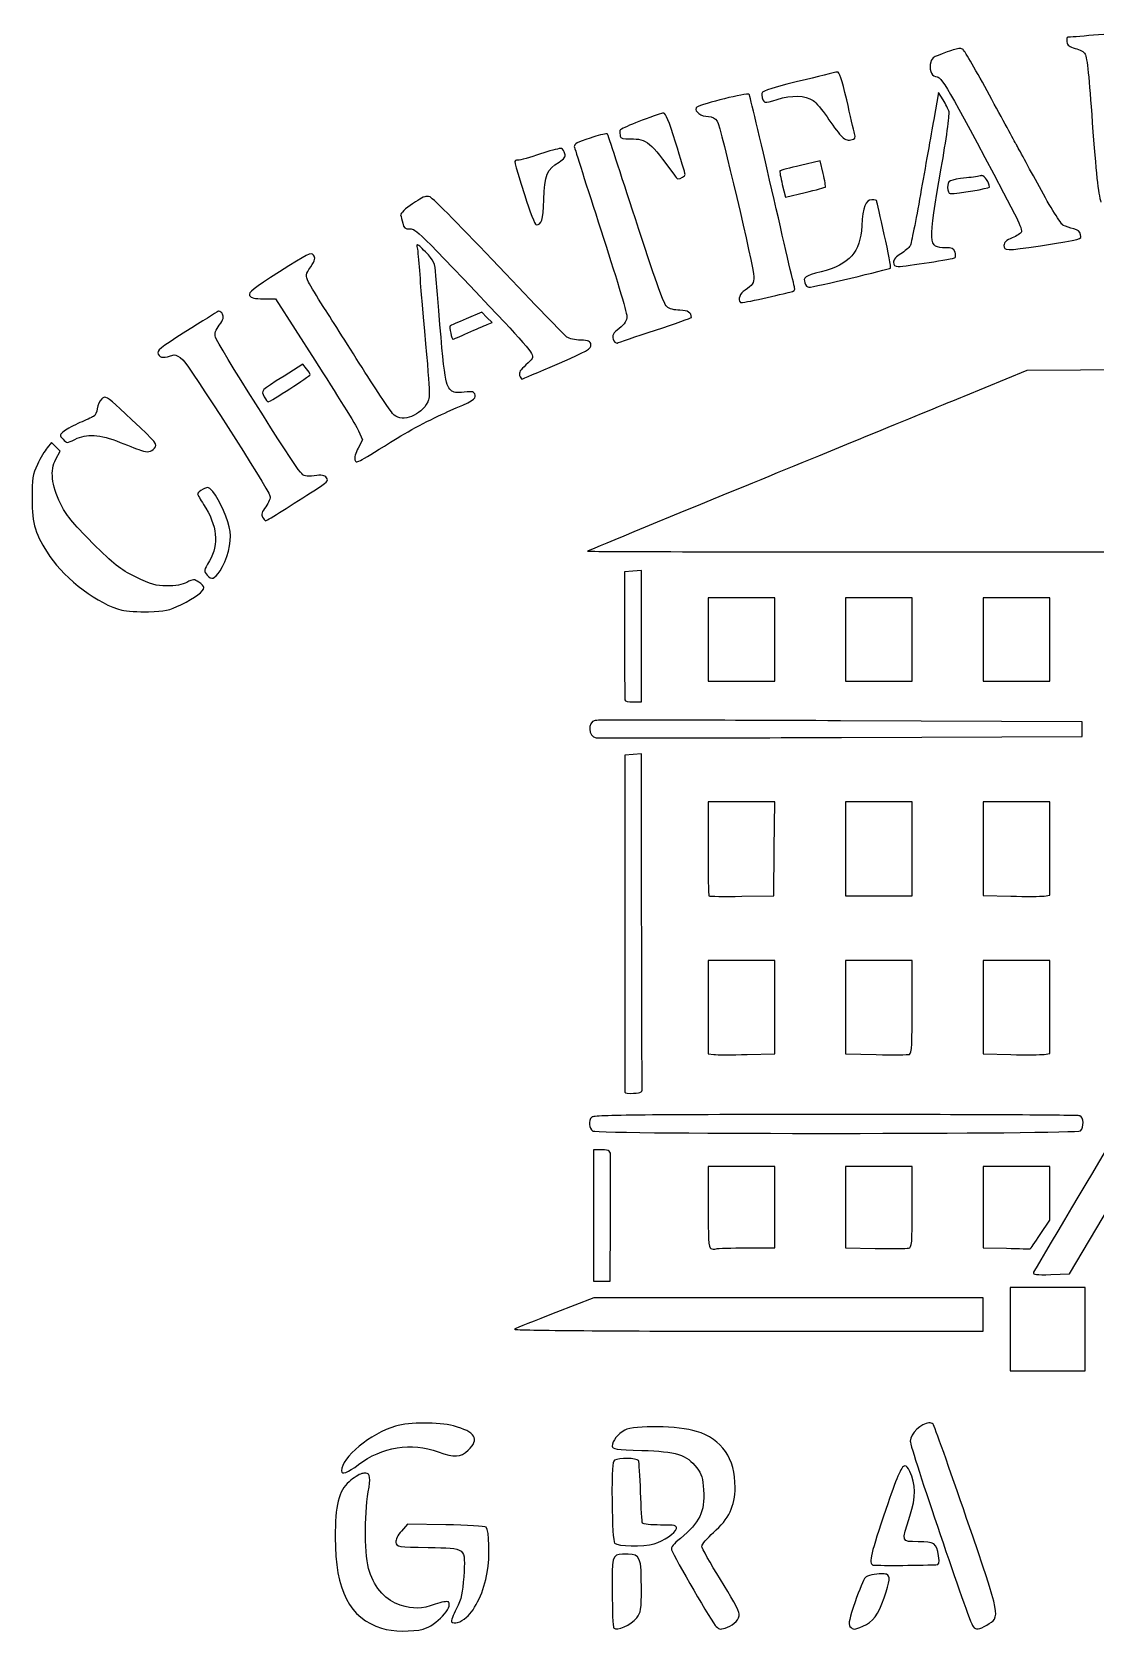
# Model space of a CAD drawing. Extents: x 58 to 276, y 41 to 172.
# Drawn here: x 58.2 to 144.7, y 40.8 to 170.9 of the extents above; entities that cross this region are included whole.
import ezdxf

# ---------------------------------------------------------------- set-up
doc = ezdxf.new("R2010")
doc.units = 0
doc.layers.get('0').update_dxf_attribs({"linetype": 'CONTINUOUS'})

msp = doc.modelspace()

# ---------------------------------------------------------------- linework, layer by layer
at = {"color": 7}
for points in [[(133.657577, 169.546755), (133.657577, 169.546755)], [(123.689951, 167.635143), (123.689951, 167.635143)], [(116.45966, 165.837077), (116.45966, 165.837077)], [(131.937785, 165.972676), (131.54036, 163.770019)], [(132.310409, 165.379569), (131.937785, 165.972676), (131.937785, 165.972676)], [(109.571124, 164.303597), (109.571124, 164.303597)], [(101.191548, 161.419088), (101.191548, 161.419088)], [(104.951389, 162.625145), (104.951389, 162.625145)], [(122.320183, 160.421388), (120.715044, 160.042702)], [(122.552796, 159.384551), (122.320183, 160.421388), (122.320183, 160.421388)], [(135.448477, 159.214778), (135.448477, 159.214778)], [(90.344735, 157.526956), (90.344735, 157.526956)], [(119.228966, 158.497095), (119.487487, 157.470181), (121.09428, 157.849418)], [(126.512173, 157.246388), (126.512173, 157.246388)], [(89.535, 153.585215), (89.535, 153.585215)], [(77.03454, 149.197543), (78.010743, 149.197543), (81.214956, 144.198571)], [(73.412505, 148.180549), (73.412505, 148.180549)], [(94.785327, 148.10834), (93.524146, 147.574765)], [(95.21748, 147.102923), (95.629786, 147.263877), (95.207557, 147.68611), (94.785327, 148.10834), (94.785327, 148.10834)], [(133.174161, 128.609652), (163.042312, 128.609652), (165.152366, 129.804685), (167.262418, 130.999171), (169.527361, 129.804135), (171.791754, 128.608548), (202.573269, 128.651545), (233.354231, 128.694538), (214.489992, 136.0246), (195.625751, 143.354109), (192.067657, 143.395449), (188.50901, 143.436238), (188.453339, 145.130125)], [(80.23269, 143.873353), (78.70803, 142.913687)], [(80.529244, 143.509001), (80.23269, 143.873353), (80.23269, 143.873353)], [(147.845859, 144.368345), (147.842001, 143.436238), (143.481338, 143.400961), (139.120674, 143.365683), (133.992166, 141.258939)], [(64.109645, 141.188384), (64.109645, 141.188384)], [(84.752657, 138.470341), (85.086142, 137.740531), (84.726199, 137.04931)], [(59.793629, 137.505714), (59.440851, 137.08183)], [(60.141996, 136.144765), (60.493673, 136.817247), (60.14365, 137.161205), (59.793629, 137.505714), (59.793629, 137.505714)], [(72.461659, 133.84289), (72.461659, 133.84289)], [(107.768099, 127.104281), (107.084041, 127.051918), (106.399982, 127.000102), (106.40329, 121.874351)], [(107.090103, 116.409603), (107.768099, 116.409603), (107.768099, 121.756943), (107.768099, 127.104281), (107.768099, 127.104281)], [(113.189853, 124.881781), (113.189853, 121.49291), (113.189853, 118.104039), (115.901281, 118.104039), (118.612158, 118.104039), (118.612158, 121.49291), (118.612158, 124.881781), (115.901281, 124.881781), (113.189853, 124.881781), (113.189853, 124.881781)], [(124.373459, 124.881781), (124.373459, 121.49291), (124.373459, 118.104039), (127.084887, 118.104039), (129.795764, 118.104039), (129.795764, 121.49291), (129.795764, 124.881781), (127.084887, 124.881781), (124.373459, 124.881781), (124.373459, 124.881781)], [(135.557065, 124.881781), (135.557065, 121.49291), (135.557065, 118.104039), (138.267942, 118.104039), (140.97937, 118.104039), (140.97937, 121.49291), (140.97937, 124.881781), (138.267942, 124.881781), (135.557065, 124.881781), (135.557065, 124.881781)], [(109.982881, 114.926835), (109.982881, 114.926835)], [(124.034463, 113.528952), (143.60591, 113.613839), (143.60591, 114.206949), (143.60591, 114.800055), (123.950126, 114.884392)], [(107.767549, 112.192808), (107.088452, 112.140992), (106.409355, 112.088628), (106.408251, 98.448255)], [(107.789046, 98.881509), (107.767549, 112.192808), (107.767549, 112.192808)], [(113.189853, 108.276421), (113.189853, 104.491779)], [(115.929393, 100.605711), (118.527822, 100.645397), (118.573019, 104.460909), (118.61877, 108.276421), (115.904589, 108.276421), (113.189853, 108.276421), (113.189853, 108.276421)], [(124.373459, 108.276421), (124.373459, 104.463667), (124.373459, 100.650909), (127.084887, 100.650909), (129.795764, 100.650909), (129.795764, 104.463667), (129.795764, 108.276421), (127.084887, 108.276421), (124.373459, 108.276421), (124.373459, 108.276421)], [(135.557065, 108.276421), (135.557065, 104.468628), (135.557065, 100.660832), (137.802166, 100.613427)], [(140.513593, 100.627759), (140.97937, 100.689495), (140.97937, 104.482959), (140.97937, 108.276421), (138.267942, 108.276421), (135.557065, 108.276421), (135.557065, 108.276421)], [(113.189853, 95.398378), (113.189853, 91.597198), (113.189853, 87.795467), (113.656181, 87.742)], [(116.367058, 87.739796), (118.612158, 87.791609), (118.612158, 91.594994), (118.612158, 95.398378), (115.901281, 95.398378), (113.189853, 95.398378), (113.189853, 95.398378)], [(124.373459, 95.398378), (124.373459, 91.590032), (124.373459, 87.782239), (126.87267, 87.735385)], [(129.795764, 91.603813), (129.795764, 95.398378), (127.084887, 95.398378), (124.373459, 95.398378), (124.373459, 95.398378)], [(135.557065, 95.398378), (135.557065, 91.590585), (135.557065, 87.782789), (137.802166, 87.735385)], [(140.513593, 87.749716), (140.97937, 87.811452), (140.97937, 91.604917), (140.97937, 95.398378), (138.267942, 95.398378), (135.557065, 95.398378), (135.557065, 95.398378)], [(123.546636, 82.859335), (123.546636, 82.859335)], [(103.870455, 79.978685), (103.870455, 74.641267), (103.870455, 69.303296), (104.548452, 69.303296), (105.225895, 69.303296), (105.247392, 74.21738)], [(104.548452, 79.978685), (103.870455, 79.978685), (103.870455, 79.978685)], [(113.189853, 78.623245), (113.189853, 75.333042)], [(116.338945, 72.014726), (118.612158, 72.014726), (118.612158, 75.31871), (118.612158, 78.623245), (115.901281, 78.623245), (113.189853, 78.623245), (113.189853, 78.623245)], [(124.373459, 78.623245), (124.373459, 75.323672), (124.373459, 72.024096), (126.788333, 71.976691), (126.788333, 71.977242)], [(129.795764, 75.338553), (129.795764, 78.623245), (127.084887, 78.623245), (124.373459, 78.623245), (124.373459, 78.623245)], [(135.557065, 78.623245), (135.557065, 75.324222), (135.557065, 72.02575), (137.463169, 71.977795)], [(140.199401, 73.09621), (140.97937, 74.262581), (140.97937, 76.442638), (140.97937, 78.623245), (138.267942, 78.623245), (135.557065, 78.623245), (135.557065, 78.623245)], [(141.080242, 69.847347), (142.577896, 69.896406), (145.84991, 75.384855)], [(103.910144, 67.947859), (100.809558, 66.752823)], [(116.367058, 65.241943), (135.557065, 65.236982), (135.557065, 66.592422), (135.557065, 67.947859), (119.733881, 67.947859), (103.910144, 67.947859), (103.910144, 67.947859)], [(137.759722, 68.795076), (137.759722, 65.406205), (137.759722, 62.017334), (140.810147, 62.017334), (143.86002, 62.017334), (143.86002, 65.406205), (143.86002, 68.795076), (140.810147, 68.795076), (137.759722, 68.795076), (137.759722, 68.795076)], [(90.099995, 57.77077), (90.099995, 57.77077)], [(109.090466, 57.460989), (109.090466, 57.460989)], [(131.153958, 57.783448), (131.153958, 57.783448)], [(106.629287, 54.893427), (106.629287, 54.893427)], [(85.34356, 53.698944), (85.34356, 53.698944)], [(129.192184, 54.293705), (129.192184, 54.293705)], [(88.737942, 49.536167), (88.245707, 48.98495)], [(91.856168, 49.497031), (88.737942, 49.536167), (88.737942, 49.536167)], [(106.242335, 47.105858), (106.242335, 47.105858)], [(127.299311, 45.516154), (127.299311, 45.516154)]]:
    msp.add_lwpolyline(points, dxfattribs=at)
for points in [[(142.450013, 170.463427), (142.373644, 170.463108), (142.335896, 170.29406), (142.365676, 170.087499)], [(147.460561, 170.893376), (146.193911, 170.770101), (142.629295, 170.463992), (142.450013, 170.463427)], [(132.633971, 169.271148), (131.373728, 168.811956), (131.349544, 168.79384), (131.262549, 168.256362)], [(133.657577, 169.546755), (133.455571, 169.546135), (133.150209, 169.459247), (132.633971, 169.271148)], [(133.933187, 169.458011), (133.863069, 169.516202), (133.778783, 169.547128), (133.657577, 169.546755)], [(136.079619, 165.75219), (135.030997, 167.681131), (134.06505, 169.348573), (133.933187, 169.458011)], [(142.365676, 170.087499), (142.405704, 169.809851), (142.586225, 169.672847), (143.058555, 169.56164)], [(143.058555, 169.56164), (143.409958, 169.478904), (143.771679, 169.272766), (143.862227, 169.103579)], [(131.262549, 168.256362), (131.172822, 167.702013), (131.42525, 167.243227), (131.819825, 167.243227)], [(143.862227, 169.103579), (144.010572, 168.826392), (144.181469, 167.177102), (144.442104, 163.515909)], [(120.476368, 166.860683), (117.8486, 166.202422), (117.516868, 166.080951), (117.561541, 165.791326)], [(123.689951, 167.635143), (123.553381, 167.617676), (122.107288, 167.269239), (120.476368, 166.860683)], [(124.463858, 165.379569), (124.070824, 167.090717), (123.875698, 167.658878), (123.689951, 167.635143)], [(131.819825, 167.243227), (132.207392, 167.243227), (133.083478, 165.69434), (138.121319, 156.103168)], [(116.45966, 165.837077), (115.873685, 165.862076), (112.295119, 164.943655), (112.210895, 164.724173)], [(116.535177, 165.818888), (116.524636, 165.829429), (116.498726, 165.835412), (116.45966, 165.837077)], [(118.378441, 158.062738), (117.407109, 162.286134), (116.577866, 165.776196), (116.535177, 165.818888)], [(117.561541, 165.791326), (117.67303, 165.068507), (117.706803, 165.058011), (118.813351, 165.407128)], [(118.813351, 165.407128), (120.008864, 165.784313), (121.074488, 165.750994), (121.738099, 165.316179)], [(121.738099, 165.316179), (121.968802, 165.165016), (122.47641, 164.564941), (122.865885, 163.982239)], [(125.103269, 162.645542), (125.040455, 162.891137), (124.752839, 164.121431), (124.463858, 165.379569)], [(132.787209, 164.389587), (132.730291, 164.607841), (132.515539, 165.053385), (132.310409, 165.379569)], [(138.265188, 161.736588), (138.111741, 162.016175), (137.128236, 163.823246), (136.079619, 165.75219)], [(109.486237, 164.30084), (107.596378, 163.676341), (105.992289, 163.011595), (106.005864, 162.858862)], [(109.571124, 164.303597), (109.542826, 164.311863), (109.514804, 164.31028), (109.486237, 164.30084)], [(110.545674, 161.936678), (109.984563, 163.702009), (109.769213, 164.245733), (109.571124, 164.303597)], [(112.210895, 164.724173), (112.087626, 164.402937), (112.632702, 164.024129), (113.218516, 164.024129)], [(113.218516, 164.024129), (113.522814, 164.024129), (113.777316, 163.88846), (113.934545, 163.642689)], [(122.865885, 163.982239), (123.25536, 163.399538), (123.757349, 162.72438), (123.981546, 162.48183)], [(132.154964, 159.8145), (132.559575, 162.112525), (132.844125, 164.171336), (132.787209, 164.389587)], [(106.005864, 162.858862), (106.015183, 162.754033), (106.033787, 162.558462), (106.047757, 162.423952)], [(113.934545, 163.642689), (114.203742, 163.221907), (116.919666, 151.697365), (116.915517, 150.993402)], [(131.54036, 163.770019), (131.322027, 162.558479), (130.837514, 159.822063), (130.463284, 157.689014)], [(144.442104, 163.515909), (144.73209, 159.442455), (144.915577, 157.75307), (145.143801, 157.05236)], [(101.191548, 161.419088), (100.96327, 161.404478), (100.285437, 161.222986), (99.557747, 160.977013)], [(101.260453, 161.414677), (101.247344, 161.419707), (101.224162, 161.421174), (101.191548, 161.419088)], [(101.542122, 160.994652), (101.492236, 161.185417), (101.365312, 161.374441), (101.260453, 161.414677)], [(103.589887, 162.270714), (102.577045, 161.949232), (102.273128, 161.78267), (102.312721, 161.571223)], [(102.312721, 161.571223), (102.341302, 161.418597), (103.313825, 158.370357), (104.473485, 154.796786)], [(104.951389, 162.625145), (104.793296, 162.619236), (104.229606, 162.473764), (103.589887, 162.270714)], [(104.993282, 162.619083), (104.988199, 162.624163), (104.973972, 162.625989), (104.951389, 162.625145)], [(107.274761, 155.701881), (106.060742, 159.465634), (105.033936, 162.578429), (104.993282, 162.619083)], [(106.047757, 162.423952), (106.066384, 162.244718), (106.294933, 162.184125), (106.90214, 162.197954)], [(106.90214, 162.197954), (108.178809, 162.227034), (108.551184, 161.920372), (110.39409, 159.321712)], [(111.326193, 159.312892), (111.326193, 159.404637), (110.975103, 160.585624), (110.545674, 161.936678)], [(123.981546, 162.48183), (124.271467, 162.168177), (124.508813, 162.063368), (124.803408, 162.119683)], [(124.803408, 162.119683), (125.156522, 162.187184), (125.200636, 162.264852), (125.103269, 162.645542)], [(140.13546, 158.292594), (139.260013, 159.907278), (138.418635, 161.457002), (138.265188, 161.736588)], [(97.72606, 160.465485), (97.348063, 160.465485), (97.315497, 160.635541), (98.278927, 157.609639)], [(99.557747, 160.977013), (98.7261, 160.6959), (97.9018, 160.465485), (97.72606, 160.465485)], [(99.829496, 157.258515), (99.902442, 159.259233), (100.098801, 159.742691), (101.06973, 160.315554)], [(101.06973, 160.315554), (101.495592, 160.56682), (101.610724, 160.732323), (101.542122, 160.994652)], [(110.39409, 159.321712), (110.542798, 159.112023), (110.692396, 158.940822), (110.727022, 158.940822)], [(110.727022, 158.940822), (110.951162, 158.940822), (111.326193, 159.173503), (111.326193, 159.312892)], [(119.0399, 159.594014), (119.001469, 159.555584), (119.086686, 159.061923), (119.228966, 158.497095)], [(120.715044, 160.042702), (119.832148, 159.834504), (119.07833, 159.632444), (119.0399, 159.594014)], [(122.743516, 158.287633), (122.766813, 158.320472), (122.680722, 158.814316), (122.552796, 159.384551)], [(132.507742, 153.348744), (131.071036, 153.348744), (131.058229, 153.585491), (132.154964, 159.8145)], [(134.201628, 159.025158), (132.777041, 158.858179), (132.676415, 158.807235), (132.676415, 158.251254)], [(135.401623, 159.209266), (135.2541, 159.16807), (134.714203, 159.08524), (134.201628, 159.025158)], [(135.448477, 159.214778), (135.432224, 159.215534), (135.416578, 159.21344), (135.401623, 159.209266)], [(136.065285, 158.285428), (136.065285, 158.660355), (135.692253, 159.203435), (135.448477, 159.214778)], [(90.344735, 157.526956), (90.098764, 157.522212), (89.790135, 157.356313), (89.160725, 156.928888)], [(90.579552, 157.481755), (90.502049, 157.512289), (90.426726, 157.528537), (90.344735, 157.526956)], [(96.174388, 151.824083), (93.307642, 154.852937), (90.79007, 157.398822), (90.579552, 157.481755)], [(98.278927, 157.609639), (98.698307, 156.292474), (99.117839, 155.215415), (99.211034, 155.216262)], [(120.229974, 150.109253), (120.182962, 150.260211), (119.349774, 153.839342), (118.378441, 158.062738)], [(121.09428, 157.849418), (121.977957, 158.057802), (122.720233, 158.254796), (122.743516, 158.287633)], [(130.463284, 157.689014), (130.089055, 155.555967), (129.711523, 153.677019), (129.624336, 153.514109)], [(132.676415, 158.251254), (132.676415, 157.97795), (132.762856, 157.754608), (132.868789, 157.754608)], [(132.868789, 157.754608), (133.521013, 157.754608), (136.065285, 158.177097), (136.065285, 158.285428)], [(142.073534, 155.170511), (141.88317, 155.272825), (141.010908, 156.677908), (140.13546, 158.292594)], [(89.160725, 156.928888), (88.590845, 156.541891), (88.153494, 156.130839), (88.188933, 156.015523)], [(99.211034, 155.216262), (99.665053, 155.220453), (99.767573, 155.560121), (99.829496, 157.258515)], [(126.512173, 157.246388), (125.988877, 157.246388), (125.768041, 156.67837), (125.68866, 155.128067)], [(126.915113, 157.142208), (126.915113, 157.199468), (126.733853, 157.246388), (126.512173, 157.246388)], [(127.523655, 154.418101), (127.188948, 155.858978), (126.915113, 157.084948), (126.915113, 157.142208)], [(88.188933, 156.015523), (88.224368, 155.90021), (88.299239, 155.59602), (88.355399, 155.339734)], [(88.355399, 155.339734), (88.438174, 154.96196), (88.5506, 154.873957), (88.949059, 154.873957)], [(88.949059, 154.873957), (89.460905, 154.873957), (89.393401, 154.940025), (96.660561, 147.255611)], [(109.829645, 148.561989), (109.586508, 148.769225), (108.817396, 150.919341), (107.274761, 155.701881)], [(125.68866, 155.128067), (125.578142, 152.969699), (124.723965, 152.006001), (122.376407, 151.390827)], [(138.121319, 156.103168), (138.476028, 155.427866), (138.72611, 154.770574), (138.676944, 154.642447)], [(142.927917, 154.880572), (142.64833, 154.937737), (142.263901, 155.068194), (142.073534, 155.170511)], [(143.489053, 154.411488), (143.452703, 154.662612), (143.277344, 154.809131), (142.927917, 154.880572)], [(89.535, 153.585215), (89.497312, 153.572554), (89.5043, 153.489685), (89.532243, 153.348744)], [(90.20252, 153.009747), (89.784081, 153.432566), (89.597811, 153.606317), (89.535, 153.585215)], [(104.473485, 154.796786), (105.633147, 151.223215), (106.581883, 148.070082), (106.581883, 147.790289)], [(128.032425, 151.698407), (128.087278, 151.753254), (127.858362, 152.977223), (127.523655, 154.418101)], [(137.919576, 154.146905), (137.439967, 153.95851), (137.251502, 153.784831), (137.251502, 153.531748)], [(138.676944, 154.642447), (138.627779, 154.514321), (138.287004, 154.291236), (137.919576, 154.146905)], [(140.21704, 153.516313), (143.730221, 154.047602), (143.548887, 153.998117), (143.489053, 154.411488)], [(81.106368, 152.748471), (80.919707, 153.003747), (80.635021, 152.864346), (78.325486, 151.387519)], [(80.873202, 151.797625), (81.238059, 152.34896), (81.278298, 152.513343), (81.106368, 152.748471)], [(89.532243, 153.348744), (89.578434, 153.115755), (89.661156, 152.277247), (89.71635, 151.485086)], [(91.054149, 151.0612), (90.962088, 152.185689), (90.917931, 152.28686), (90.20252, 153.009747)], [(128.868068, 152.865328), (128.495843, 152.645708), (128.271103, 152.383295), (128.271103, 152.168592)], [(128.651993, 151.828492), (129.287061, 151.835804), (133.177339, 152.437459), (133.284956, 152.545074)], [(129.624336, 153.514109), (129.537147, 153.351196), (129.196663, 153.059203), (128.868068, 152.865328)], [(133.273382, 152.997069), (133.185806, 153.272998), (133.021107, 153.348744), (132.507742, 153.348744)], [(133.284956, 152.545074), (133.340187, 152.600293), (133.334768, 152.803654), (133.273382, 152.997069)], [(137.251502, 153.531748), (137.251502, 153.089421), (137.391693, 153.089046), (140.21704, 153.516313)], [(78.325486, 151.387519), (76.218045, 150.039925), (75.78035, 149.693063), (75.905651, 149.469842)], [(80.706186, 150.555184), (80.440361, 151.112624), (80.44561, 151.151491), (80.873202, 151.797625)], [(89.71635, 151.485086), (89.771545, 150.692925), (89.857747, 149.586942), (89.908174, 149.027766)], [(92.271785, 141.757789), (91.791296, 142.238278), (91.752225, 142.534394), (91.054149, 151.0612)], [(101.709691, 146.086483), (101.532086, 146.213243), (99.041131, 148.795232), (96.174388, 151.824083)], [(116.915517, 150.993402), (116.912376, 150.460064), (116.802521, 150.294501), (116.197834, 149.909711)], [(122.376407, 151.390827), (121.03562, 151.039477), (120.914651, 150.955623), (121.063964, 150.485181)], [(121.377603, 150.132954), (121.737154, 150.139149), (127.929911, 151.59589), (128.032425, 151.698407)], [(128.271103, 152.168592), (128.271103, 151.922886), (128.380157, 151.825359), (128.651993, 151.828492)], [(81.893503, 148.571912), (81.391334, 149.346254), (80.857076, 150.238762), (80.706186, 150.555184)], [(116.197834, 149.909711), (115.775531, 149.640979), (115.589233, 149.142481), (115.82356, 148.908155)], [(117.644774, 149.228409), (118.596201, 149.454983), (119.58651, 149.684291), (119.845226, 149.737733)], [(119.845226, 149.737733), (120.179863, 149.806855), (120.290788, 149.913998), (120.229974, 150.109253)], [(121.063964, 150.485181), (121.1261, 150.28941), (121.267387, 150.130978), (121.377603, 150.132954)], [(75.905651, 149.469842), (76.018565, 149.268685), (76.314049, 149.197543), (77.03454, 149.197543)], [(85.052518, 143.605462), (83.817183, 145.562566), (82.395672, 147.797568), (81.893503, 148.571912)], [(89.908174, 149.027766), (90.580272, 141.575155), (90.60079, 141.230697), (90.389936, 140.809698)], [(110.90341, 148.265436), (110.457849, 148.265436), (110.043268, 148.379902), (109.829645, 148.561989)], [(115.82356, 148.908155), (115.873984, 148.85773), (116.693346, 149.001836), (117.644774, 149.228409)], [(73.319349, 148.160156), (73.20753, 148.096955), (72.031815, 147.360838), (70.70659, 146.524698)], [(73.117603, 146.081521), (73.047431, 146.361991), (73.14648, 146.662778), (73.440617, 147.061033)], [(73.412505, 148.180549), (73.37955, 148.182736), (73.34784, 148.176259), (73.319349, 148.160156)], [(73.693624, 147.955102), (73.621654, 148.089583), (73.511368, 148.173988), (73.412505, 148.180549)], [(73.440617, 147.061033), (73.771371, 147.508855), (73.827076, 147.705741), (73.693624, 147.955102)], [(93.524146, 147.574765), (92.830709, 147.281285), (92.237255, 147.01717), (92.205088, 146.98772)], [(93.645411, 146.417764), (94.283169, 146.706268), (94.99077, 147.01448), (95.21748, 147.102923)], [(96.660561, 147.255611), (97.758614, 146.094512), (98.737098, 144.969735), (98.834552, 144.75585)], [(106.581883, 147.790289), (106.581883, 147.4091), (106.427778, 147.15816), (105.967279, 146.788731)], [(108.91187, 146.644865), (110.519489, 147.178895), (111.834414, 147.641643), (111.834414, 147.672879)], [(111.834414, 147.672879), (111.834414, 148.083027), (111.547721, 148.265436), (110.90341, 148.265436)], [(70.70659, 146.524698), (68.571093, 145.177327), (68.316447, 144.968118), (68.468105, 144.684742)], [(80.031497, 135.089186), (79.480418, 135.694649), (73.230097, 145.631913), (73.117603, 146.081521)], [(92.205088, 146.98772), (92.17292, 146.958267), (92.197888, 146.700155), (92.260759, 146.413906)], [(92.260759, 146.413906), (92.323629, 146.127653), (92.40003, 145.893005), (92.430535, 145.893005)], [(92.430535, 145.893005), (92.46104, 145.893005), (93.007654, 146.129262), (93.645411, 146.417764)], [(102.824249, 145.832373), (102.388678, 145.845409), (101.887297, 145.959726), (101.709691, 146.086483)], [(103.667058, 145.453687), (103.624484, 145.751733), (103.489653, 145.812476), (102.824249, 145.832373)], [(105.967279, 146.788731), (105.469761, 146.389615), (105.375558, 146.222824), (105.47394, 145.912851)], [(105.47394, 145.912851), (105.540782, 145.702251), (105.683919, 145.56234), (105.791993, 145.601964)], [(105.791993, 145.601964), (105.900068, 145.641585), (107.304247, 146.110836), (108.91187, 146.644865)], [(68.468105, 144.684742), (68.632299, 144.377943), (68.912664, 144.367027), (69.771728, 144.632378)], [(69.771728, 144.632378), (69.889486, 144.668751), (70.206568, 144.490451), (70.476181, 144.236604)], [(98.834552, 144.75585), (98.98956, 144.41564), (98.93254, 144.29834), (98.378699, 143.817128)], [(100.919799, 143.886583), (103.356495, 144.942659), (103.711186, 145.144764), (103.667058, 145.453687)], [(70.476181, 144.236604), (70.999291, 143.744086), (77.417495, 133.720078), (77.560952, 133.171509)], [(80.825797, 143.036059), (80.825797, 143.095763), (80.692337, 143.308538), (80.529244, 143.509001)], [(81.214956, 144.198571), (82.977318, 141.449304), (84.569221, 138.871661), (84.752657, 138.470341)], [(87.651497, 139.740894), (87.457463, 139.909316), (86.287856, 141.648355), (85.052518, 143.605462)], [(98.378699, 143.817128), (97.923003, 143.421196), (97.778054, 143.183904), (97.861106, 142.970462)], [(98.049072, 142.673908), (98.08911, 142.673908), (99.380918, 143.219624), (100.919799, 143.886583)], [(78.70803, 142.913687), (76.770337, 141.694244), (76.822376, 141.748671), (77.096276, 141.236892)], [(77.407714, 140.809698), (77.570855, 140.809698), (80.825797, 142.929816), (80.825797, 143.036059)], [(97.861106, 142.970462), (97.924566, 142.807368), (98.009033, 142.673908), (98.049072, 142.673908)], [(63.883647, 141.066015), (63.706288, 140.905507), (63.537843, 140.54221), (63.50937, 140.258484)], [(64.109645, 141.188384), (64.025405, 141.184974), (63.961219, 141.136218), (63.883647, 141.066015)], [(66.330491, 139.360004), (64.797218, 140.80205), (64.362358, 141.198608), (64.109645, 141.188384)], [(77.096276, 141.236892), (77.221972, 141.002018), (77.362191, 140.809698), (77.407714, 140.809698)], [(90.389936, 140.809698), (89.840884, 139.713417), (88.352441, 139.132462), (87.651497, 139.740894)], [(92.038619, 140.022563), (94.055432, 140.891415), (94.329535, 141.056941), (94.251199, 141.356503)], [(93.343346, 141.601244), (92.741756, 141.529994), (92.458038, 141.571537), (92.271785, 141.757789)], [(94.251199, 141.356503), (94.172323, 141.658117), (94.065149, 141.686732), (93.343346, 141.601244)], [(133.992166, 141.258939), (131.1716, 140.100098), (123.14505, 136.80817), (116.155391, 133.943762)], [(63.203447, 139.617422), (63.063653, 139.548672), (62.568097, 139.327278), (62.102119, 139.125184)], [(63.50937, 140.258484), (63.480894, 139.974755), (63.34324, 139.686163), (63.203447, 139.617422)], [(68.175409, 137.052614), (68.440681, 137.345736), (68.344006, 137.466284), (66.330491, 139.360004)], [(87.356597, 137.529968), (88.769165, 138.421054), (90.671769, 139.433718), (92.038619, 140.022563)], [(60.835424, 138.441128), (60.425903, 138.13192), (60.42347, 138.116714), (60.72849, 137.77967)], [(62.102119, 139.125184), (61.636142, 138.92309), (61.066014, 138.615234), (60.835424, 138.441128)], [(61.692014, 137.766439), (62.658862, 138.259687), (63.684432, 138.191189), (65.382953, 137.520045)], [(59.440851, 137.08183), (59.246558, 136.848842), (58.888706, 136.238968), (58.645998, 135.726393)], [(60.72849, 137.77967), (61.039962, 137.435511), (61.042739, 137.435203), (61.692014, 137.766439)], [(65.382953, 137.520045), (66.188076, 137.201913), (66.960744, 136.903124), (67.100537, 136.855832)], [(67.100537, 136.855832), (67.59122, 136.689838), (67.898058, 136.746144), (68.175409, 137.052614)], [(84.726199, 137.04931), (84.528019, 136.669097), (84.408572, 136.24628), (84.461062, 136.109487)], [(84.461062, 136.109487), (84.586338, 135.783029), (84.592383, 135.78623), (87.356597, 137.529968)], [(58.645998, 135.726393), (58.252411, 134.895178), (58.205584, 134.593056), (58.209987, 132.930629)], [(60.514619, 132.553597), (59.787169, 134.055025), (59.665167, 135.233108), (60.141996, 136.144765)], [(81.160936, 134.810271), (80.490339, 134.721312), (80.330754, 134.760394), (80.031497, 135.089186)], [(81.136685, 133.592638), (82.210199, 134.278632), (82.349693, 134.422868), (82.160841, 134.650421)], [(82.160841, 134.650421), (81.994739, 134.850561), (81.754432, 134.889), (81.160936, 134.810271)], [(58.209987, 132.930629), (58.215533, 130.842202), (58.460564, 130.054189), (59.666299, 128.253016)], [(72.117701, 133.702879), (71.874699, 133.572831), (71.675625, 133.406893), (71.675625, 133.334117)], [(71.675625, 133.334117), (71.675625, 133.261343), (71.891824, 132.873871), (72.155733, 132.473119)], [(72.461659, 133.84289), (72.374452, 133.833828), (72.270603, 133.784713), (72.117701, 133.702879)], [(72.904835, 133.519878), (72.705643, 133.76192), (72.607001, 133.857989), (72.461659, 133.84289)], [(74.319805, 130.283692), (74.203346, 131.133367), (73.449013, 132.858637), (72.904835, 133.519878)], [(77.560952, 133.171509), (77.611374, 132.978692), (77.472021, 132.616451), (77.219748, 132.285706)], [(78.606055, 131.974821), (79.314331, 132.427816), (80.453238, 133.155902), (81.136685, 133.592638)], [(116.155391, 133.943762), (109.165731, 131.079353), (103.415397, 128.707721), (103.376566, 128.673042)], [(63.111394, 129.355997), (61.501505, 130.973147), (60.953419, 131.647932), (60.514619, 132.553597)], [(72.155733, 132.473119), (73.273889, 130.775157), (73.432907, 129.240068), (72.632536, 127.87433)], [(77.219748, 132.285706), (76.903004, 131.870433), (76.834537, 131.652614), (76.954064, 131.439039)], [(76.954064, 131.439039), (77.042594, 131.280843), (77.160484, 131.151305), (77.21644, 131.151305)], [(77.21644, 131.151305), (77.272396, 131.151305), (77.897781, 131.521824), (78.606055, 131.974821)], [(73.5018, 127.087195), (74.07844, 127.938316), (74.444995, 129.370345), (74.319805, 130.283692)], [(66.630352, 126.576768), (65.341181, 127.212756), (64.890726, 127.568635), (63.111394, 129.355997)], [(59.666299, 128.253016), (60.928941, 126.366829), (63.638921, 124.338032), (65.512487, 123.876364)], [(72.632536, 127.87433), (72.173555, 127.091141), (72.16635, 127.046084), (72.45339, 126.728906)], [(103.376566, 128.673042), (103.337735, 128.638365), (116.74663, 128.609652), (133.174161, 128.609652)], [(69.172006, 125.843101), (68.265991, 125.846899), (67.890136, 125.955278), (66.630352, 126.576768)], [(71.773189, 126.16005), (71.395646, 126.407424), (71.317293, 126.405013), (70.799192, 126.133592)], [(72.45339, 126.728906), (72.830715, 126.311968), (73.020496, 126.376791), (73.5018, 127.087195)], [(70.799192, 126.133592), (70.433525, 125.942025), (69.861845, 125.840194), (69.172006, 125.843101)], [(70.320188, 124.321197), (71.488802, 124.894634), (72.184395, 125.41285), (72.184395, 125.710259)], [(72.184395, 125.710259), (72.184395, 125.809666), (71.999077, 126.012042), (71.773189, 126.16005)], [(65.512487, 123.876364), (65.873382, 123.787436), (66.854886, 123.729234), (67.693647, 123.74738)], [(67.693647, 123.74738), (69.027331, 123.776232), (69.356972, 123.848549), (70.320188, 124.321197)], [(106.40329, 121.874351), (106.405237, 119.055188), (106.408494, 116.672021), (106.409905, 116.578826)], [(106.409905, 116.578826), (106.411339, 116.48563), (106.717324, 116.409603), (107.090103, 116.409603)], [(104.003297, 114.908643), (103.365461, 114.775652), (103.438616, 113.590253), (104.090391, 113.497532)], [(109.982881, 114.926835), (106.367543, 114.931198), (104.083302, 114.925323), (104.003297, 114.908643)], [(123.950126, 114.884392), (118.544789, 114.907689), (113.598221, 114.922469), (109.982881, 114.926835)], [(104.090391, 113.497532), (104.295674, 113.468328), (113.270386, 113.482354), (124.034463, 113.528952)], [(113.189853, 104.491779), (113.189853, 102.410412), (113.221714, 100.675959), (113.260409, 100.637128)], [(113.260409, 100.637128), (113.299107, 100.598297), (114.500259, 100.583924), (115.929393, 100.605711)], [(137.802166, 100.613427), (139.037006, 100.587418), (140.257304, 100.593881), (140.513593, 100.627759)], [(106.408251, 98.448255), (106.407404, 90.946018), (106.407943, 84.746437), (106.409355, 84.671179)], [(107.831489, 85.104433), (107.819839, 85.360719), (107.800702, 91.560306), (107.789046, 98.881509)], [(129.584097, 87.749166), (129.745438, 87.795244), (129.795764, 88.713508), (129.795764, 91.603813)], [(113.656181, 87.742), (113.912469, 87.712621), (115.132217, 87.711455), (116.367058, 87.739796)], [(126.87267, 87.735385), (128.247301, 87.709598), (129.467602, 87.715894), (129.584097, 87.749166)], [(137.802166, 87.735385), (139.037006, 87.709375), (140.257304, 87.715838), (140.513593, 87.749716)], [(106.409355, 84.671179), (106.410887, 84.595939), (106.735914, 84.557636), (107.131996, 84.586293)], [(107.131996, 84.586293), (107.798116, 84.634488), (107.851075, 84.673412), (107.831489, 85.104433)], [(103.734856, 82.655935), (103.435215, 82.356297), (103.487618, 81.715387), (103.828012, 81.517126)], [(123.546636, 82.859335), (108.521881, 82.859335), (103.890662, 82.811744), (103.734856, 82.655935)], [(143.422356, 82.756256), (143.27494, 82.812825), (134.33105, 82.859335), (123.546636, 82.859335)], [(143.486849, 81.537519), (143.781424, 81.832094), (143.739015, 82.634743), (143.422356, 82.756256)], [(103.828012, 81.517126), (104.286533, 81.250065), (143.219416, 81.270086), (143.486849, 81.537519)], [(146.129925, 80.937797), (145.683811, 80.239839), (139.731284, 70.186358), (139.670784, 70.028697)], [(105.268339, 79.385575), (105.268339, 79.926671), (105.205499, 79.978685), (104.548452, 79.978685)], [(105.247392, 74.21738), (105.259076, 76.920048), (105.268339, 79.245782), (105.268339, 79.385575)], [(113.189853, 75.333042), (113.189853, 72.859496), (113.242832, 72.021618), (113.40207, 71.957398)], [(129.49921, 71.992126), (129.769297, 72.048709), (129.795764, 72.347145), (129.795764, 75.338553)], [(139.394627, 71.929837), (139.408442, 71.929837), (139.770536, 72.454801), (140.199401, 73.09621)], [(113.40207, 71.957398), (113.518566, 71.910425), (113.715066, 71.904403), (113.839185, 71.943618)], [(113.839185, 71.943618), (113.9633, 71.98283), (115.088427, 72.014726), (116.338945, 72.014726)], [(126.788333, 71.977242), (128.116367, 71.951373), (129.336117, 71.957957), (129.49921, 71.992126)], [(137.463169, 71.977795), (138.511619, 71.951446), (139.380826, 71.929837), (139.394627, 71.929837)], [(139.670784, 70.028697), (139.599348, 69.842521), (139.8718, 69.807607), (141.080242, 69.847347)], [(100.809558, 66.752823), (99.104134, 66.095567), (97.589365, 65.487821), (97.443284, 65.402347)], [(97.443284, 65.402347), (97.281069, 65.307436), (104.647038, 65.245104), (116.367058, 65.241943)], [(87.761741, 57.512802), (85.757162, 56.927663), (83.367451, 54.958849), (83.367451, 53.892422)], [(90.099995, 57.77077), (89.213018, 57.766077), (88.334009, 57.67985), (87.761741, 57.512802)], [(92.485656, 57.537607), (91.881494, 57.698428), (90.986974, 57.775467), (90.099995, 57.77077)], [(93.685651, 55.561501), (94.638077, 56.451198), (94.26623, 57.063646), (92.485656, 57.537607)], [(109.090466, 57.460989), (107.909083, 57.480711), (106.80941, 57.393552), (106.414313, 57.18924)], [(112.256646, 57.091673), (111.534787, 57.314632), (110.271845, 57.441267), (109.090466, 57.460989)], [(131.153958, 57.783448), (130.562945, 57.743784), (129.626541, 56.930637), (129.626541, 56.294065)], [(131.492405, 57.67541), (131.408607, 57.760277), (131.290345, 57.792603), (131.153958, 57.783448)], [(134.214306, 50.019582), (132.798044, 54.148567), (131.573084, 57.593698), (131.492405, 57.67541)], [(84.762027, 54.393476), (86.656723, 55.834348), (89.06418, 56.221336), (91.231091, 55.433618)], [(106.414313, 57.18924), (105.857873, 56.901495), (105.395669, 56.31565), (105.395669, 55.898294)], [(115.391407, 52.540289), (115.394912, 54.897917), (114.323803, 56.453193), (112.256646, 57.091673)], [(129.626541, 56.294065), (129.626541, 55.768057), (134.436166, 41.590239), (134.73796, 41.226596)], [(91.231091, 55.433618), (92.577522, 54.94416), (93.051325, 54.968947), (93.685651, 55.561501)], [(105.585839, 54.747905), (105.399504, 54.629885), (105.35828, 53.957959), (105.381338, 51.411951)], [(105.395669, 55.898294), (105.395669, 55.651233), (105.697155, 55.607568), (107.809992, 55.54717)], [(106.629287, 54.893427), (106.203713, 54.900489), (105.753086, 54.853843), (105.585839, 54.747905)], [(107.523359, 54.715385), (107.455476, 54.825223), (107.054864, 54.886366), (106.629287, 54.893427)], [(107.703056, 52.157746), (107.66725, 53.46282), (107.586278, 54.613579), (107.523359, 54.715385)], [(107.809992, 55.54717), (110.606747, 55.467219), (111.462284, 55.196099), (112.272078, 54.134405)], [(83.367451, 53.892422), (83.367451, 53.540694), (83.884937, 53.726472), (84.762027, 54.393476)], [(85.024406, 53.656501), (84.803578, 53.601075), (84.340926, 53.305877), (83.996389, 53.000004)], [(85.34356, 53.698944), (85.256178, 53.703615), (85.150254, 53.688087), (85.024406, 53.656501)], [(85.557981, 52.163258), (85.753279, 53.279537), (85.722212, 53.678698), (85.34356, 53.698944)], [(112.272078, 54.134405), (112.673932, 53.607549), (112.769639, 53.295451), (112.824395, 52.326419)], [(129.192184, 54.293705), (128.892949, 54.25462), (128.51769, 53.29485), (127.647677, 50.749392)], [(129.592366, 53.838402), (129.448473, 54.138627), (129.328198, 54.311471), (129.192184, 54.293705)], [(129.602286, 50.202586), (130.112163, 51.780654), (130.109587, 52.759263), (129.592366, 53.838402)], [(83.996389, 53.000004), (83.154878, 52.252922), (82.857394, 51.060926), (82.865296, 48.468461)], [(85.642317, 45.704117), (85.261134, 46.885631), (85.217663, 50.2181), (85.557981, 52.163258)], [(107.862356, 49.631527), (107.810289, 49.715773), (107.738864, 50.852671), (107.703056, 52.157746)], [(112.824395, 52.326419), (112.92663, 50.517075), (112.527142, 49.684514), (110.937034, 48.391293)], [(113.637438, 48.872504), (114.878711, 49.961258), (115.389149, 51.028374), (115.391407, 52.540289)], [(105.381338, 51.411951), (105.399349, 49.423024), (105.478941, 48.141771), (105.593004, 48.004338)], [(127.647677, 50.749392), (126.437418, 47.208446), (126.23614, 46.344036), (126.594856, 46.224464)], [(95.138655, 49.295284), (95.048409, 49.384475), (93.571258, 49.475441), (91.856168, 49.497031)], [(109.31536, 49.478288), (108.568465, 49.478288), (107.91442, 49.54728), (107.862356, 49.631527)], [(110.61733, 49.187797), (110.666428, 49.442745), (110.506871, 49.478288), (109.31536, 49.478288)], [(130.283591, 48.122851), (128.895303, 48.122851), (128.912747, 48.068433), (129.602286, 50.202586)], [(135.856926, 41.345107), (136.994527, 42.038705), (137.047825, 41.758718), (134.214306, 50.019582)], [(82.865296, 48.468461), (82.878532, 44.119856), (84.011962, 41.902956), (86.642222, 41.080523)], [(88.245707, 48.98495), (87.94947, 48.653404), (87.774351, 48.287692), (87.805839, 48.066627)], [(95.234565, 45.614268), (95.453804, 46.914068), (95.398373, 49.038612), (95.138655, 49.295284)], [(108.804383, 47.955832), (109.602027, 48.177396), (110.54634, 48.819178), (110.61733, 49.187797)], [(110.937034, 48.391293), (110.38209, 47.93996), (110.155945, 47.644454), (110.224313, 47.460289)], [(112.683838, 47.754088), (112.685014, 47.9102), (113.114226, 48.413583), (113.637438, 48.872504)], [(87.805839, 48.066627), (87.856568, 47.710465), (87.937066, 47.697435), (90.438441, 47.652113)], [(90.438441, 47.652113), (93.560804, 47.595539), (93.459009, 47.680203), (93.315234, 45.27031)], [(106.242335, 47.105858), (105.351439, 47.088329), (105.395669, 46.84415), (105.395669, 44.065907)], [(105.593004, 48.004338), (105.814797, 47.73709), (107.902863, 47.705416), (108.804383, 47.955832)], [(106.684408, 47.105858), (106.51613, 47.105858), (106.369606, 47.108361), (106.242335, 47.105858)], [(107.768099, 44.322221), (107.768099, 46.838088), (107.663401, 47.105858), (106.684408, 47.105858)], [(110.224313, 47.460289), (110.455583, 46.837332), (113.596372, 41.411869), (113.838081, 41.217777)], [(114.20464, 45.043211), (113.367002, 46.378227), (112.682709, 47.597972), (112.683838, 47.754088)], [(131.928416, 46.970809), (131.761165, 48.016741), (131.6094, 48.122851), (130.283591, 48.122851)], [(131.723915, 46.247064), (132.001779, 46.257139), (132.027806, 46.349262), (131.928416, 46.970809)], [(88.154758, 42.957962), (87.041014, 43.288706), (86.084433, 44.333739), (85.642317, 45.704117)], [(93.54509, 41.972941), (94.260876, 42.575237), (94.985264, 44.136245), (95.234565, 45.614268)], [(126.594856, 46.224464), (126.744013, 46.174747), (130.138729, 46.189587), (131.723915, 46.247064)], [(93.315234, 45.27031), (93.237312, 43.964236), (93.128338, 43.483626), (92.727639, 42.675189)], [(107.400437, 41.940421), (107.728038, 42.356902), (107.768099, 42.614613), (107.768099, 44.322221)], [(115.729853, 42.246344), (115.728736, 42.449375), (115.042281, 43.708196), (114.20464, 45.043211)], [(125.954344, 45.193142), (125.845107, 45.080273), (125.481966, 44.196217), (125.147366, 43.22861)], [(127.299311, 45.516154), (126.811967, 45.513097), (126.122856, 45.36725), (125.954344, 45.193142)], [(127.692325, 45.467095), (127.601483, 45.501955), (127.461758, 45.517173), (127.299311, 45.516154)], [(127.50767, 43.545006), (127.994035, 44.974976), (128.02859, 45.338057), (127.692325, 45.467095)], [(90.992412, 43.034582), (89.853369, 42.640033), (89.277738, 42.624471), (88.154758, 42.957962)], [(90.012904, 41.013276), (91.077121, 41.308838), (92.477565, 42.812225), (92.066181, 43.217586)], [(92.066181, 43.217586), (91.988352, 43.294275), (91.504987, 43.212134), (90.992412, 43.034582)], [(105.395669, 44.065907), (105.395669, 42.507089), (105.446536, 41.181237), (105.508668, 41.119109)], [(125.147366, 43.22861), (124.681361, 41.880999), (124.583893, 41.415112), (124.731199, 41.23762)], [(125.776855, 41.23817), (126.604048, 41.590635), (127.040917, 42.172698), (127.50767, 43.545006)], [(92.727639, 42.675189), (92.457171, 42.12951), (92.27393, 41.645027), (92.320291, 41.598667)], [(92.320291, 41.598667), (92.526338, 41.392622), (93.042912, 41.550384), (93.54509, 41.972941)], [(105.508668, 41.119109), (105.793901, 40.833875), (106.911829, 41.319258), (107.400437, 41.940421)], [(114.762469, 41.161002), (115.344033, 41.382112), (115.732111, 41.817541), (115.729853, 42.246344)], [(86.642222, 41.080523), (87.507233, 40.81005), (89.161857, 40.776914), (90.012904, 41.013276)], [(113.838081, 41.217777), (114.153281, 40.964674), (114.232746, 40.9596), (114.762469, 41.161002)], [(124.731199, 41.23762), (124.971209, 40.948367), (125.096857, 40.948427), (125.776855, 41.23817)], [(134.73796, 41.226596), (134.987298, 40.926162), (135.20777, 40.949316), (135.856926, 41.345107)]]:
    msp.add_open_spline(points, degree=3, dxfattribs=at)

doc.saveas('drawing.dxf')
